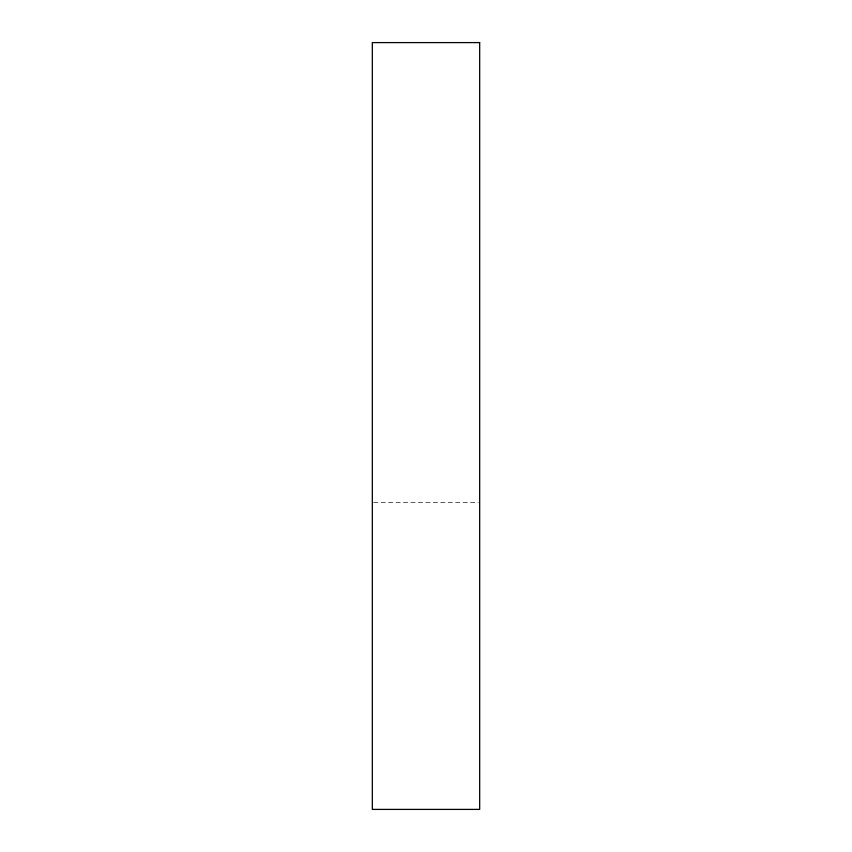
<?xml version="1.0" encoding="UTF-8"?>
<svg xmlns="http://www.w3.org/2000/svg" width="852" height="852" viewBox="0 0 852 852"><rect width="100%" height="100%" fill="white"/><g stroke="black" fill="none" stroke-linecap="round" stroke-linejoin="round"><path stroke-width="0.64" stroke-dasharray="4.26 3.19" d="M373.645 502.68L478.355 502.68"/><path stroke-width="1.28" d="M479.676 42.6L372.324 42.6L372.324 809.4L479.676 809.4L479.676 42.6"/></g></svg>
